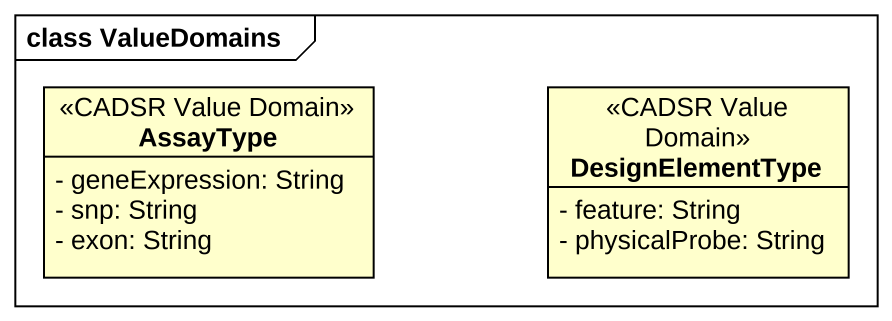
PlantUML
@startuml
mainframe class ValueDomains
hide circle
hide empty members
skinparam classAttributeIconSize 0
class AssayType <<CADSR Value Domain>> {
  - geneExpression: String
  - snp: String
  - exon: String
}
class DesignElementType <<CADSR Value Domain>> {
  - feature: String
  - physicalProbe: String
}
@enduml
